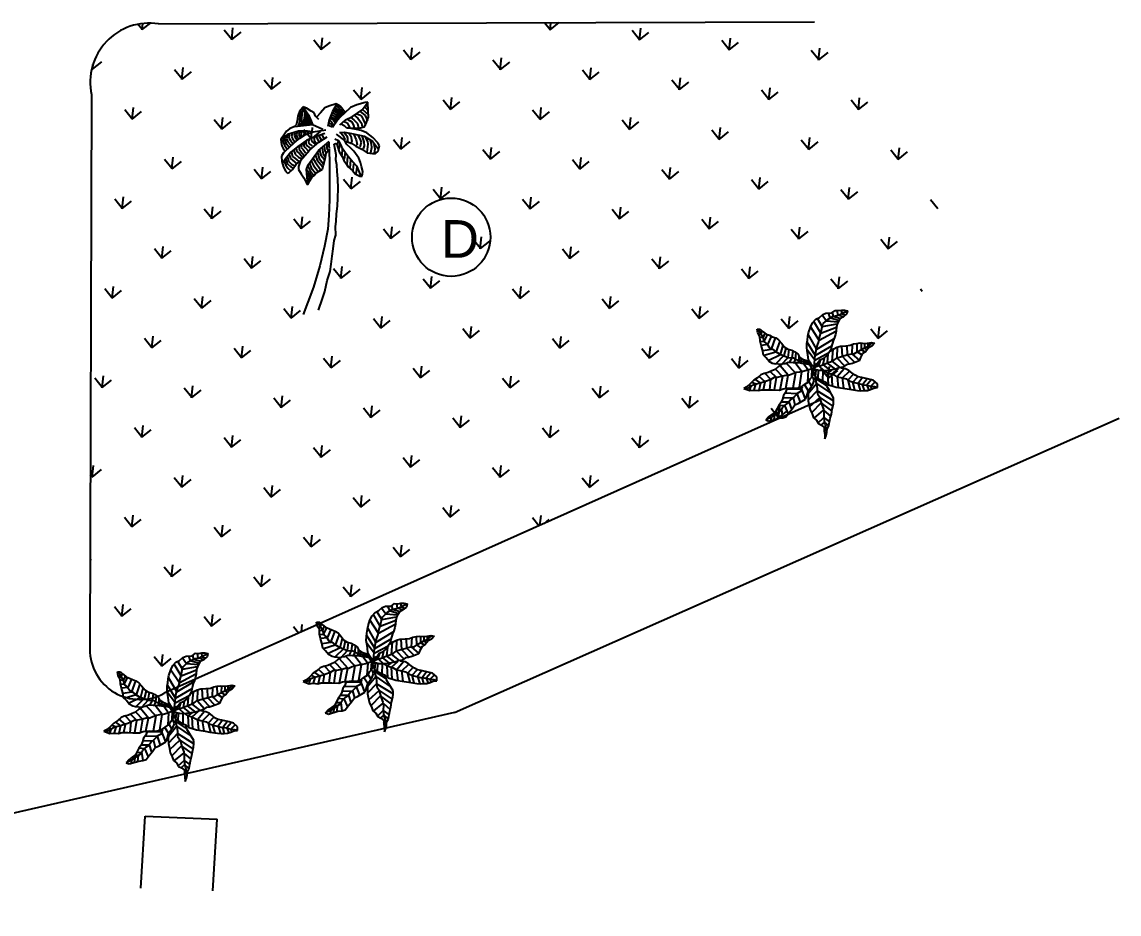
# Model space of a CAD drawing. Header units: metres. Extents: x 90.7 to 164.5, y 40.1 to 56.3.
# Drawn here: x 155.72 to 164.46, y 40.12 to 47.23 of the extents above; entities that cross this region are included whole.
import ezdxf

# ---------------------------------------------------------------- set-up
doc = ezdxf.new("R2010")
doc.units = ezdxf.units.M
doc.header["$MEASUREMENT"] = 0
for name, color, linetype in [('A- Axis no.', 5, 'Continuous'), ('Hatch-Green', 3, 'Continuous'), ('mango', 3, 'Continuous'), ('manhole', 4, 'Continuous'), ('Orange', 3, 'Continuous'), ('Palm', 3, 'Continuous'), ('Side Walk', 95, 'Continuous')]:
    doc.layers.add(name, color=color, linetype=linetype)
doc.styles.get("Standard").update_dxf_attribs({"font": 'arial.ttf'})
pattern_1 = [(83.620322, (-1168.81576, -1821.8714), (-0.317071413, 0.396899694), [0.09525, -0.62317]), (38.620322, (-1168.81576, -1821.8714), (-0.31707163, 0.39689996), [0.09525, -0.41275]), (128.620322, (-1168.81576, -1821.8714), (-0.39689996, -0.31707163), [0.09525, -0.41275])]

# ---------------------------------------------------------------- blocks, each defined once
blk = doc.blocks.new('TREE')
at = {"layer": 'mango', "color": 3}
for p, q in [((4.62, 21.85), (5.92, 23.06)), ((5.92, 23.06), (7.22, 23.06)), ((7.22, 23.06), (8.52, 23.41)), ((8.43, 23.27), (8.76, 21.99)), ((8.52, 23.41), (9.82, 23.58)), ((9.38, 22.37), (10.68, 23.06)), ((9.82, 23.58), (11.12, 23.41)), ((10.68, 23.06), (10.97, 23.24)), ((11.12, 23.41), (10.97, 22.02)), ((-3.03, 16.99), (-1.88, 18.55)), ((-1.88, 18.55), (-0.43, 19.42)), ((1.15, 15.8), (-1.14, 18.94)), ((-0.43, 19.42), (0.87, 20.81)), ((2.62, 18.26), (0.66, 20.52)), ((0.87, 20.81), (2.17, 21.5)), ((1.32, 16.88), (3.28, 19.14)), ((2.17, 21.5), (4.62, 21.85)), ((3.11, 21.6), (4.01, 19.83)), ((3.28, 19.14), (5.32, 20.52)), ((4.01, 19.83), (7.94, 19.04)), ((4.75, 21.99), (5.32, 20.52)), ((5.32, 20.52), (8.43, 19.93)), ((5.49, 20.64), (6.79, 20.98)), ((7.29, 21.2), (6.79, 22.97)), ((6.79, 20.98), (8.08, 21.5)), ((9.74, 20.61), (7.29, 21.2)), ((8.23, 19.77), (7.36, 17.86)), ((8.08, 21.5), (9.38, 22.37)), ((9.67, 20.64), (8.23, 19.77)), ((8.76, 21.99), (10.47, 21.4)), ((10.97, 22.02), (9.67, 20.64)), ((-4.33, 12.66), (-3.75, 15.09)), ((-3.75, 15.09), (-3.03, 16.99)), ((0.25, 10.1), (-3.67, 15.01)), ((0.82, 12.95), (-2.53, 17.57)), ((0.33, 10), (6.96, 14.43)), ((0.82, 12.95), (7.04, 16.1)), ((0.87, 13.53), (1.01, 14.91)), ((1.01, 14.91), (1.3, 16.99)), ((1.15, 15.8), (7.29, 17.57)), ((7.61, 18.26), (2.62, 18.26)), ((7.07, 14.39), (6.93, 13.01)), ((7.36, 17.86), (7.07, 16.3)), ((7.07, 16.3), (7.07, 14.39)), ((-25.99, 12.14), (-24.69, 12.31)), ((-25.55, 10.58), (-25.99, 12.14)), ((-25.55, 12.14), (-24.54, 10.75)), ((-24.54, 9.19), (-25.55, 10.58)), ((-25.27, 10.25), (-24.15, 10.25)), ((-24.69, 12.31), (-23.39, 11.27)), ((-24.54, 10.75), (-23.24, 8.84)), ((-24.15, 10.25), (-23.82, 11.61)), ((-23.39, 11.27), (-22.09, 10.4)), ((-22.61, 10.73), (-23.26, 8.8)), ((-22.61, 7.25), (-21.48, 10.15)), ((-22.09, 10.4), (-20.65, 10.06)), ((-19.79, 9.67), (-21, 6.08)), ((-20.65, 10.06), (-19.35, 9.54)), ((-19.35, 9.54), (-17.9, 9.19)), ((-4.62, 8.15), (-4.48, 9.54)), ((-4.48, 11.27), (-4.33, 12.66)), ((-4.48, 9.54), (-4.48, 11.27)), ((-0.4, 6.17), (-4.33, 11.77)), ((-0.32, 6.17), (6.47, 11.09)), ((-0.14, 7.8), (0.29, 9.36)), ((0.29, 9.36), (0.43, 11.1)), ((0.43, 11.1), (0.87, 13.53)), ((6.21, 10.23), (5.77, 7.8)), ((6.64, 11.62), (6.21, 10.23)), ((6.93, 13.01), (6.64, 11.62)), ((13.57, 9.02), (14.87, 9.71)), ((14.4, 9.51), (14.56, 5.58)), ((14.87, 9.71), (16.31, 10.06)), ((16.31, 10.06), (17.61, 10.4)), ((16.77, 6.57), (16.36, 10.1)), ((17.61, 10.4), (19.78, 10.4)), ((18.08, 10.4), (18.24, 7.65)), ((19.8, 8.43), (19.63, 10.4)), ((19.63, 8.5), (21.08, 9.36)), ((19.78, 10.4), (22.38, 11.1)), ((20.78, 10.59), (20.94, 9.32)), ((20.94, 9.32), (21.92, 9.02)), ((21.08, 9.36), (22.38, 10.58)), ((22.67, 9.54), (21.37, 8.67)), ((22.38, 11.1), (23.68, 10.92)), ((22.38, 10.58), (23.39, 10.92)), ((23.68, 10.92), (22.67, 9.54)), ((-24.25, 7.28), (-24.54, 9.19)), ((-23.26, 8.8), (-24.47, 8.8)), ((-23.68, 5.55), (-24.25, 7.28)), ((-24.15, 7.25), (-22.61, 7.25)), ((-22.96, 3.64), (-23.68, 5.55)), ((-21, 6.08), (-23.58, 5.5)), ((-23.24, 8.84), (-22.52, 7.11)), ((-22.52, 7.11), (-21.22, 6.24)), ((-21.22, 6.24), (-20.07, 4.86)), ((-20.07, 4.86), (-18.77, 4.34)), ((-19.23, 4.34), (-17.93, 9.18)), ((-17.9, 9.19), (-16.6, 8.5)), ((-16.08, 8.02), (-17.29, 3.27)), ((-16.6, 8.5), (-15.16, 7.11)), ((-15.19, 2.5), (-14.55, 6.47)), ((-15.16, 7.11), (-13.86, 5.72)), ((-13.86, 5.72), (-12.42, 5.03)), ((-13.26, 5.31), (-13.74, 2.11)), ((-12.42, 5.03), (-10.68, 4.68)), ((-11.97, 1.53), (-11.8, 4.92)), ((-10.68, 4.68), (-9.38, 4.16)), ((-4.48, 6.42), (-4.62, 8.15)), ((-0.65, 3.52), (-4.57, 8.63)), ((-4.19, 5.03), (-4.48, 6.42)), ((-0.65, 1.46), (-4.25, 5.49)), ((-3.75, 3.47), (-4.19, 5.03)), ((-0.72, 3.47), (-0.58, 4.86)), ((-0.65, 3.42), (5.9, 8.14)), ((-0.65, 1.46), (5.16, 5.29)), ((-0.58, 4.86), (-0.43, 6.42)), ((-0.43, 6.42), (-0.14, 7.8)), ((4.91, 5.03), (4.04, 3.64)), ((5.63, 6.42), (4.91, 5.03)), ((5.49, 5.9), (6.79, 6.94)), ((5.77, 7.8), (5.63, 6.42)), ((6.47, 6.66), (6.47, 1.65)), ((6.79, 6.94), (8.08, 7.8)), ((8.08, 7.8), (9.53, 8.32)), ((8.19, 7.84), (8.43, 3.32)), ((9.53, 8.32), (11.69, 8.67)), ((9.96, 3.82), (12.56, 4.86)), ((9.98, 8.33), (10.64, 4.11)), ((11.69, 8.67), (13.57, 9.02)), ((12.19, 8.63), (12.68, 4.99)), ((12.42, 4.86), (14.58, 5.55)), ((12.68, 4.99), (16.12, 2.05)), ((14.56, 5.58), (18, 3.03)), ((14.58, 5.55), (15.88, 5.72)), ((15.74, 5.72), (17.04, 6.76)), ((18.82, 5.49), (16.77, 6.57)), ((17.04, 6.76), (19.63, 8.5)), ((18.24, 7.65), (19.88, 6.86)), ((19.06, 6.07), (18.34, 4.34)), ((20.36, 7.11), (19.06, 6.07)), ((20.86, 7.84), (19.8, 8.43)), ((21.37, 8.67), (20.36, 7.11)), ((-22.38, 1.56), (-22.96, 3.64)), ((-22.85, 3.47), (-19.23, 4.34)), ((-21.08, 0.52), (-22.38, 1.56)), ((-17.29, 3.27), (-22.05, 1.34)), ((-19.78, -0.87), (-21.08, 0.52)), ((-20.11, -0.51), (-15.19, 2.5)), ((-18.77, 4.34), (-17.47, 3.47)), ((-17.47, 3.47), (-16.03, 2.77)), ((-13.74, 2.11), (-16.89, -1.67)), ((-16.03, 2.77), (-13.86, 2.08)), ((-14.39, -1.67), (-11.97, 1.53)), ((-13.86, 2.08), (-11.84, 1.56)), ((-11.84, 1.56), (-9.67, 1.56)), ((-10.35, 1.53), (-11.24, -0.51)), ((-10.19, 4.44), (-10.35, 1.53)), ((-9.67, 1.56), (-8.37, 1.04)), ((-9.38, 4.16), (-8.08, 3.47)), ((-9.22, -0.51), (-8.74, 1.14)), ((-8.74, 1.14), (-8.74, 3.76)), ((-8.37, 1.04), (-6.93, 0.52)), ((-8.08, 3.47), (-7.22, 2.08)), ((-7.37, 0.66), (-7.69, -0.41)), ((-7.53, 2.4), (-7.37, 0.66)), ((-7.22, 2.08), (-5.92, 1.39)), ((-6.93, 0.52), (-4.91, 0.35)), ((-6.16, 0.46), (-6.48, 1.63)), ((-6.4, -0.41), (-6.16, 0.46)), ((-5.92, 1.39), (-4.62, 1.04)), ((-5.03, 0.37), (-5.27, -0.41)), ((-5.03, 1.05), (-5.03, 0.37)), ((-4.91, 0.35), (-3.46, 0.17)), ((-4.62, 1.04), (-3.32, 0.52)), ((-4.06, 0.27), (-4.3, -0.51)), ((-4.22, 0.85), (-4.06, 0.27)), ((-3.32, 1.21), (-3.75, 3.47)), ((-3.46, 0.17), (-2.31, -0.69)), ((-2.17, -0.17), (-3.32, 1.21)), ((-3.32, 0.52), (-2.02, -0.35)), ((-3.09, 0.37), (-3.09, -0.12)), ((-0.73, -0.51), (0.82, 0.38)), ((-0.72, -1.56), (-0.72, 3.47)), ((1.44, 1.56), (0.29, -0.52)), ((0.58, 0), (0.72, 0.17)), ((1.23, -0.8), (1.72, 1.65)), ((2.74, 2.25), (1.44, 1.56)), ((2.17, -0.52), (4.76, 0.87)), ((4.04, 3.64), (2.74, 2.25)), ((3.11, 2.54), (2.87, -0.11)), ((4.5, 0.77), (8.19, -1.59)), ((4.59, 4.41), (4.59, 0.87)), ((4.62, 0.87), (5.92, 1.39)), ((5.92, 1.39), (7.22, 2.08)), ((6.47, 1.65), (10.07, -0.7)), ((7.22, 2.08), (8.52, 3.29)), ((8.43, 3.32), (11.95, 0.18)), ((8.52, 3.29), (9.96, 3.82)), ((10.64, 4.11), (13.99, 1.16)), ((12.56, 0.69), (11.26, -0.35)), ((13.86, 1.04), (12.56, 0.69)), ((15.16, 1.56), (13.86, 1.04)), ((16.6, 2.25), (15.16, 1.56)), ((17.9, 2.95), (16.6, 2.25)), ((18.34, 4.34), (17.9, 2.95)), ((-18.19, -1.56), (-19.78, -0.87)), ((-16.89, -1.73), (-18.19, -1.56)), ((-16.89, -3.99), (-18.19, -4.68)), ((-14.29, -1.73), (-17.18, -1.73)), ((-15.59, -2.6), (-16.89, -3.99)), ((-16.72, -3.9), (-13.58, -6.61)), ((-14.29, -1.56), (-15.59, -2.6)), ((-11.16, -5.93), (-14.95, -2.25)), ((-12.99, -1.21), (-14.29, -1.56)), ((-11.69, -0.52), (-12.99, -1.21)), ((-12.53, -0.99), (-8.26, -4.67)), ((-9.67, -0.52), (-11.69, -0.52)), ((-7.22, -0.35), (-9.67, -0.52)), ((-7.94, -4.51), (-9.38, -5.2)), ((-5.59, -3.9), (-8.82, -0.41)), ((-6.64, -4.16), (-7.94, -4.51)), ((-5.2, -0.52), (-7.22, -0.35)), ((-5.2, -3.82), (-6.64, -4.16)), ((-6, -10.48), (-5.59, -3.9)), ((-3.9, -0.52), (-5.2, -0.52)), ((-3.75, -3.29), (-5.2, -3.82)), ((-5.11, -0.51), (-3.01, -2.93)), ((-2.6, -0.69), (-3.9, -0.52)), ((-2.31, -2.6), (-3.75, -3.29)), ((-3.09, -0.12), (-3.33, -0.6)), ((-3.01, -2.93), (-2.85, -8.16)), ((-1.01, -1.21), (-2.6, -0.69)), ((-2.21, -0.31), (-2.53, -0.6)), ((-1.4, -2.25), (-2.45, -0.8)), ((-1.01, -2.08), (-2.31, -2.6)), ((-2.02, -0.35), (-0.72, -1.39)), ((-1.24, -5.64), (-1.4, -2.25)), ((-1.01, -1.56), (-0.87, -3.47)), ((-0.87, -3.82), (-0.58, -2.77)), ((-0.87, -3.47), (0.14, -5.38)), ((-0.87, -5.2), (-0.87, -3.82)), ((-0.72, -1.39), (-0.58, -2.77)), ((-0.58, -2.77), (-0.29, -1.39)), ((-0.43, -1.56), (0.87, -0.87)), ((-0.29, -1.39), (0.58, 0)), ((0.29, -2.6), (-0.29, -2.43)), ((1.73, -2.77), (0.29, -2.6)), ((0.29, -5.35), (0.29, -2.64)), ((0.87, -0.87), (2.17, -0.52)), ((3.61, -2.67), (1.23, -0.8)), ((1.4, -6.11), (1.23, -2.67)), ((3.03, -2.77), (1.73, -2.77)), ((2.87, -0.11), (5.98, -2.18)), ((4.48, -2.6), (3.03, -2.77)), ((3.52, -6.89), (3.2, -2.67)), ((3.75, -2.6), (5.2, -3.47)), ((8.37, -1.56), (4.48, -2.6)), ((6.71, -2.08), (5.16, -3.45)), ((5.16, -3.45), (5.9, -8.27)), ((5.2, -3.47), (6.5, -3.64)), ((6.5, -3.64), (7.8, -3.99)), ((7.04, -3.75), (9.49, -1.1)), ((7.78, -8.66), (7.04, -3.75)), ((7.8, -3.99), (9.24, -4.68)), ((9.82, -0.87), (8.37, -1.56)), ((11.95, -1), (9.33, -4.73)), ((11.26, -0.35), (9.82, -0.87)), ((12.56, -1.04), (10.54, -0.87)), ((11.54, -4.93), (14.24, -1.78)), ((14, -1.56), (12.56, -1.04)), ((16.12, -2.96), (13.99, -5.71)), ((15.3, -2.43), (14, -1.56)), ((16.75, -3.29), (15.3, -2.43)), ((16.04, -6.3), (18, -3.85)), ((18.05, -3.82), (16.75, -3.29)), ((19.63, -3.99), (18.05, -3.82)), ((19.88, -3.94), (18.33, -6.6)), ((22.67, -4.34), (19.63, -3.99)), ((20.29, -6.89), (21.92, -4.24)), ((23.72, -4.53), (22.01, -6.99)), ((24.54, -4.68), (22.67, -4.34)), ((-23.97, -8.15), (-25.41, -9.36)), ((-24.87, -8.93), (-22.53, -10.29)), ((-22.67, -6.76), (-23.97, -8.15)), ((-20.6, -9.52), (-23.34, -7.58)), ((-21.37, -6.07), (-22.67, -6.76)), ((-19.63, -5.55), (-21.37, -6.07)), ((-19.63, -9.02), (-21.22, -9.71)), ((-21, -5.93), (-18.42, -8.26)), ((-18.19, -4.68), (-19.63, -5.55)), ((-18.34, -8.32), (-19.63, -9.02)), ((-16, -7.38), (-18.74, -5.16)), ((-18.42, -8.26), (-18.42, -12.81)), ((-17.04, -7.46), (-18.34, -8.32)), ((-15.74, -7.28), (-17.04, -7.46)), ((-16.32, -12.62), (-16, -7.38)), ((-13.57, -6.59), (-15.74, -7.28)), ((-13.58, -6.61), (-14.14, -12.52)), ((-12.13, -6.07), (-13.57, -6.59)), ((-10.68, -5.9), (-12.13, -6.07)), ((-11.72, -11.55), (-11.16, -5.93)), ((-9.38, -5.2), (-10.68, -5.9)), ((-8.26, -4.67), (-8.74, -11.16)), ((-5.2, -10.23), (-3.9, -9.02)), ((-3.9, -9.02), (-2.6, -7.98)), ((-2.6, -7.98), (-1.88, -6.59)), ((-1.02, -9.45), (-2.33, -7.65)), ((-2.13, -12.75), (0.88, -8.28)), ((-1.88, -6.59), (-0.87, -5.2)), ((-1.3, -10.06), (-0.58, -8.67)), ((-0.72, -5.9), (-0.87, -5.72)), ((-0.14, -7.28), (-0.72, -5.9)), ((-0.58, -8.67), (-0.14, -7.28)), ((0.29, -6.23), (-0.24, -6.86)), ((0.14, -5.38), (1.44, -6.07)), ((0.14, -5.38), (0.43, -7.11)), ((5.19, -8.75), (0.29, -6.23)), ((0.43, -7.11), (1.01, -8.5)), ((0.88, -8.28), (7.35, -11.81)), ((1.01, -8.5), (1.44, -10.4)), ((1.44, -6.07), (3.46, -6.94)), ((3.46, -6.94), (4.76, -7.28)), ((4.76, -7.28), (6.06, -8.32)), ((4.91, -7.63), (4.76, -7.46)), ((5.34, -9.02), (4.91, -7.63)), ((6.64, -10.75), (5.34, -9.02)), ((6.06, -8.32), (8.08, -8.67)), ((8.08, -8.67), (9.38, -9.02)), ((9.24, -4.68), (10.83, -4.86)), ((9.33, -4.73), (10.23, -9.05)), ((9.38, -9.02), (12.99, -9.19)), ((10.83, -4.86), (13.14, -5.2)), ((12.6, -9.15), (11.54, -4.93)), ((12.99, -9.19), (15.01, -9.36)), ((13.14, -5.2), (14.44, -5.9)), ((13.99, -5.71), (15.3, -9.35)), ((14.44, -5.9), (16.75, -6.42)), ((17.26, -9.45), (16.04, -6.3)), ((16.75, -6.42), (20.21, -6.94)), ((18.33, -6.6), (19.55, -9.54)), ((20.13, -6.89), (22.58, -7.09)), ((21.27, -9.35), (20.29, -6.89)), ((21.08, -9.36), (22.52, -9.19)), ((22.01, -6.99), (23.07, -8.95)), ((22.52, -7.11), (23.82, -7.28)), ((22.52, -9.19), (23.82, -8.67)), ((23.72, -7.28), (25.36, -5.32)), ((24.3, -8.36), (23.72, -7.28)), ((23.82, -7.28), (25.27, -7.28)), ((23.82, -8.67), (25.12, -7.98)), ((26.42, -6.07), (24.54, -4.68)), ((25.12, -7.98), (26.56, -7.63)), ((25.27, -7.28), (26.13, -7.46)), ((26.56, -7.63), (26.42, -6.07)), ((-28.01, -12.31), (-29.31, -13.18)), ((-29.31, -13.18), (-26.71, -13.87)), ((-27.72, -13.01), (-29.02, -13.18)), ((-26.71, -10.92), (-28.01, -12.31)), ((-26.42, -11.97), (-27.72, -13.01)), ((-27.21, -11.55), (-26.4, -11.94)), ((-26.4, -11.94), (-26.89, -13.78)), ((-25.41, -9.36), (-26.71, -10.92)), ((-26.71, -13.87), (-24.98, -13.53)), ((-25.12, -11.27), (-26.42, -11.97)), ((-24.39, -10.97), (-26.08, -10.39)), ((-21.22, -9.71), (-25.12, -11.27)), ((-24.98, -13.53), (-23.1, -13.53)), ((-24.87, -13.49), (-24.39, -10.97)), ((-23.1, -13.53), (-21.66, -13.01)), ((-22.53, -10.29), (-22.94, -13.49)), ((-21.66, -13.01), (-19.2, -12.83)), ((-20.92, -12.91), (-20.6, -9.52)), ((-19.2, -12.83), (-17.18, -12.66)), ((-17.18, -12.66), (-14.29, -12.49)), ((-14.29, -12.49), (-12.85, -11.79)), ((-12.85, -11.79), (-11.41, -11.45)), ((-11.69, -13.18), (-12.42, -14.57)), ((-11.8, -13.46), (-6.9, -13.22)), ((-11.26, -11.45), (-11.69, -13.18)), ((-11.41, -11.45), (-10.11, -11.27)), ((-11.35, -11.65), (-5.14, -11.18)), ((-10.11, -11.27), (-7.8, -11.1)), ((-7.8, -11.1), (-6.5, -10.75)), ((-6.79, -13.18), (-7.8, -14.57)), ((-6.9, -13.22), (-5.2, -16.75)), ((-5.49, -12.31), (-6.79, -13.18)), ((-6.5, -10.75), (-5.2, -10.23)), ((-4.91, -10.23), (-5.49, -12.49)), ((-5.14, -11.18), (-3.18, -15.26)), ((-2.2, -11.49), (-4.03, -9.22)), ((-2.6, -13.87), (-2.17, -11.45)), ((-2.17, -11.45), (-1.3, -10.06)), ((-2.17, -12.14), (-2.02, -14.39)), ((1.53, -11.26), (-1.87, -15.58)), ((1.44, -10.4), (1.73, -12.49)), ((8.78, -14.87), (1.53, -11.26)), ((1.73, -12.49), (2.89, -13.87)), ((8.66, -13.53), (6.64, -10.75)), ((8.81, -14.91), (8.66, -13.53)), ((15.01, -9.36), (18.34, -9.54)), ((18.34, -9.54), (19.78, -9.54)), ((19.78, -9.54), (21.08, -9.36)), ((-13.14, -17.51), (-14, -18.9)), ((-12.7, -16.13), (-13.14, -17.51)), ((-13.11, -17.38), (-9.84, -17.07)), ((-12.42, -14.57), (-12.7, -16.13)), ((-12.59, -15.65), (-8.27, -15.1)), ((-11.26, -18.38), (-12.42, -19.77)), ((-9.96, -17.34), (-11.26, -18.38)), ((-9.1, -15.95), (-9.96, -17.34)), ((-9.84, -17.07), (-8.54, -20.05)), ((-7.8, -14.57), (-9.1, -15.95)), ((-8.27, -15.1), (-7.23, -18.01)), ((-8.23, -19.77), (-7.22, -18.03)), ((-7.22, -18.03), (-5.92, -17.34)), ((-5.92, -17.34), (-3.03, -15.26)), ((-3.03, -15.26), (-2.6, -13.87)), ((-2.02, -14.39), (-1.88, -15.78)), ((-1.88, -15.78), (-1.44, -17.17)), ((-1.44, -17.17), (-0.72, -19.6)), ((-1.09, -18.24), (2.84, -13.93)), ((3.69, -16.2), (0.03, -20.76)), ((2.84, -13.93), (8.65, -17.15)), ((2.89, -13.87), (3.46, -15.61)), ((3.46, -15.61), (4.04, -16.99)), ((8.46, -19.11), (3.69, -16.2)), ((4.04, -16.99), (4.91, -18.73)), ((8.37, -20.46), (8.52, -18.38)), ((8.52, -18.38), (8.81, -16.3)), ((8.81, -16.3), (8.81, -14.91)), ((-16.46, -22.89), (-17.76, -24.1)), ((-15.16, -21.85), (-16.46, -22.89)), ((-12.99, -21.16), (-15.59, -23.24)), ((-13.96, -21.93), (-15.53, -22.17)), ((-14.58, -20.29), (-15.16, -21.85)), ((-14.81, -20.76), (-12.72, -20.52)), ((-14, -18.9), (-14.58, -20.29)), ((-13.96, -18.79), (-11.61, -18.79)), ((-13.9, -24.37), (-13.96, -21.93)), ((-12.42, -19.77), (-12.99, -21.16)), ((-12.72, -20.52), (-11.93, -23.9)), ((-11.61, -18.79), (-9.78, -22.09)), ((-10.54, -23.41), (-9.38, -21.5)), ((-9.38, -21.5), (-8.23, -19.77)), ((-0.72, -19.6), (0.29, -21.16)), ((0.29, -21.16), (1.01, -22.72)), ((1.01, -22.72), (2.31, -23.58)), ((1.27, -22.88), (4.99, -19.19)), ((3.1, -24.76), (5.38, -22.25)), ((4.91, -18.73), (5.2, -20.12)), ((4.99, -19.19), (8.2, -21.46)), ((5.2, -20.12), (5.34, -22.02)), ((5.34, -22.02), (5.63, -23.76)), ((5.38, -22.25), (7.93, -23.74)), ((7.94, -23.76), (8.08, -22.2)), ((8.08, -22.2), (8.37, -20.46)), ((-18.21, -25.23), (-18.8, -25.55)), ((-17.76, -24.1), (-18.77, -25.49)), ((-18.77, -25.49), (-17.47, -25.84)), ((-16.89, -24.45), (-18.19, -25.14)), ((-16.64, -24.21), (-17.75, -24.13)), ((-17.47, -25.84), (-13.57, -24.28)), ((-15.59, -23.24), (-16.89, -24.45)), ((-16.64, -24.21), (-16.71, -25.55)), ((-16.57, -23.11), (-15.33, -23.11)), ((-15.33, -23.11), (-15.46, -25)), ((-13.57, -24.28), (-11.84, -23.93)), ((-11.84, -23.93), (-10.54, -23.41)), ((2.31, -23.58), (3.32, -24.97)), ((3.32, -24.97), (4.62, -25.49)), ((5.78, -24.13), (4.54, -25.31)), ((4.62, -25.49), (5.92, -26.36)), ((5.63, -23.76), (6.21, -25.14)), ((7.8, -25.47), (5.78, -24.13)), ((5.92, -26.36), (6.06, -27.75)), ((6.04, -27.51), (6.56, -26.49)), ((6.21, -25.14), (6.64, -26.53)), ((6.56, -26.49), (7.21, -26.8)), ((6.64, -26.53), (7.07, -28.44)), ((7.22, -26.88), (7.8, -25.49)), ((7.22, -28.27), (7.22, -26.88)), ((7.8, -25.49), (7.94, -23.76)), ((6.06, -27.75), (6.35, -29.13)), ((6.35, -29.13), (6.64, -31.04)), ((6.64, -31.04), (7.07, -29.65)), ((7.07, -28.44), (6.93, -29.65)), ((7.07, -29.65), (7.22, -28.27))]:
    blk.add_line(p, q, dxfattribs=at)
blk = doc.blocks.new('PALM')
at = {"layer": 'Orange', "color": 3}
for p, q in [((0.2829, 0.9213), (0.266, 0.8978)), ((0.2917, 0.9183), (0.2776, 0.9016)), ((0.3026, 0.9337), (0.2829, 0.9213)), ((0.3063, 0.9198), (0.291, 0.9086)), ((0.3049, 0.9267), (0.2917, 0.9183)), ((0.3026, 0.9337), (0.3161, 0.8911)), ((0.315, 0.9228), (0.3026, 0.9337)), ((0.3323, 0.9045), (0.315, 0.9228)), ((0.2569, 0.878), (0.2478, 0.8595)), ((0.266, 0.8978), (0.2569, 0.878)), ((0.2664, 0.8721), (0.2574, 0.8554)), ((0.2776, 0.9016), (0.2664, 0.8721)), ((0.2811, 0.8875), (0.2735, 0.8617)), ((0.291, 0.9086), (0.2811, 0.8875)), ((0.2917, 0.8785), (0.2825, 0.8645)), ((0.2973, 0.8938), (0.2917, 0.8785)), ((0.3014, 0.8813), (0.2944, 0.8645)), ((0.3021, 0.9064), (0.2973, 0.8938)), ((0.3049, 0.8938), (0.3014, 0.8813)), ((0.3077, 0.9127), (0.3021, 0.9064)), ((0.3098, 0.8813), (0.3029, 0.8638)), ((0.3112, 0.9023), (0.3049, 0.8938)), ((0.3112, 0.8666), (0.3077, 0.8546)), ((0.3154, 0.8918), (0.3098, 0.8813)), ((0.3168, 0.8757), (0.3112, 0.8666)), ((0.3161, 0.8911), (0.3218, 0.8429)), ((0.3429, 0.8923), (0.3323, 0.9045)), ((0.3461, 0.8756), (0.3429, 0.8923)), ((0.3559, 0.8561), (0.3461, 0.8756)), ((0.3724, 0.8851), (0.3489, 0.8701)), ((0.3982, 0.9006), (0.3724, 0.8851)), ((0.4184, 0.9039), (0.3982, 0.9006)), ((0.4278, 0.8745), (0.4017, 0.8422)), ((0.4535, 0.9055), (0.4184, 0.9039)), ((0.4245, 0.8701), (0.4384, 0.8589)), ((0.4522, 0.8993), (0.4278, 0.8745)), ((0.4301, 0.8763), (0.4447, 0.8666)), ((0.4364, 0.8826), (0.4497, 0.8714)), ((0.442, 0.8889), (0.4573, 0.8743)), ((0.4447, 0.8666), (0.451, 0.8519)), ((0.449, 0.8967), (0.4595, 0.8875)), ((0.4497, 0.8714), (0.4566, 0.8561)), ((0.469, 0.8889), (0.4535, 0.9055)), ((0.4573, 0.8743), (0.4644, 0.8463)), ((0.4595, 0.8875), (0.4665, 0.8721)), ((0.4665, 0.8721), (0.4734, 0.8491)), ((0.4826, 0.8543), (0.469, 0.8889)), ((0.5122, 0.8708), (0.4785, 0.8521)), ((0.5447, 0.8741), (0.5122, 0.8708)), ((0.5847, 0.8744), (0.5447, 0.8741)), ((0.5616, 0.8448), (0.5922, 0.8683)), ((0.597, 0.8714), (0.5847, 0.8744)), ((0.5881, 0.8327), (0.597, 0.8714)), ((0.1621, 0.8171), (0.1591, 0.8034)), ((0.1972, 0.8288), (0.1621, 0.8171)), ((0.1761, 0.8282), (0.1621, 0.8171)), ((0.1728, 0.819), (0.1672, 0.805)), ((0.1974, 0.845), (0.1761, 0.8282)), ((0.1832, 0.8246), (0.1777, 0.8106)), ((0.1944, 0.8267), (0.1874, 0.812)), ((0.2504, 0.8302), (0.1972, 0.8288)), ((0.2128, 0.8531), (0.1974, 0.845)), ((0.2042, 0.8274), (0.1986, 0.8127)), ((0.219, 0.8288), (0.2119, 0.8162)), ((0.2119, 0.8162), (0.214, 0.805)), ((0.2386, 0.8563), (0.2128, 0.8531)), ((0.2322, 0.8281), (0.2259, 0.8183)), ((0.2259, 0.8183), (0.228, 0.8057)), ((0.2441, 0.8288), (0.2363, 0.819)), ((0.2363, 0.819), (0.237, 0.8057)), ((0.2478, 0.8595), (0.2386, 0.8563)), ((0.2386, 0.8563), (0.3218, 0.8429)), ((0.2567, 0.8267), (0.2462, 0.8169)), ((0.2462, 0.8169), (0.2482, 0.8071)), ((0.2902, 0.8198), (0.2504, 0.8302)), ((0.265, 0.8254), (0.2574, 0.8176)), ((0.2574, 0.8176), (0.2574, 0.8086)), ((0.2735, 0.8617), (0.2637, 0.8539)), ((0.2706, 0.8155), (0.2699, 0.8079)), ((0.2749, 0.8225), (0.2706, 0.8155)), ((0.2825, 0.8645), (0.2727, 0.8512)), ((0.2798, 0.8155), (0.2791, 0.8099)), ((0.2825, 0.8204), (0.2798, 0.8155)), ((0.2944, 0.8645), (0.2832, 0.8505)), ((0.3119, 0.8092), (0.2902, 0.8198)), ((0.2923, 0.8183), (0.2902, 0.8135)), ((0.3029, 0.8638), (0.2923, 0.8498)), ((0.3077, 0.8546), (0.3029, 0.847)), ((0.3146, 0.8546), (0.3119, 0.8463)), ((0.3204, 0.8631), (0.3146, 0.8546)), ((0.3218, 0.8429), (0.362, 0.8081)), ((0.4017, 0.8422), (0.3875, 0.8148)), ((0.3909, 0.819), (0.4007, 0.8113)), ((0.3958, 0.8302), (0.4063, 0.8218)), ((0.4028, 0.8421), (0.4099, 0.831)), ((0.4063, 0.8218), (0.4119, 0.8071)), ((0.4077, 0.8491), (0.4182, 0.84)), ((0.4387, 0.8302), (0.4077, 0.8036)), ((0.4099, 0.831), (0.4154, 0.8127)), ((0.4126, 0.8539), (0.4252, 0.8435)), ((0.4182, 0.8617), (0.4315, 0.8512)), ((0.4182, 0.84), (0.4231, 0.8302)), ((0.4231, 0.8302), (0.4252, 0.8198)), ((0.4252, 0.8435), (0.4335, 0.8267)), ((0.4315, 0.8512), (0.4398, 0.8315)), ((0.4384, 0.8589), (0.4454, 0.8358)), ((0.454, 0.8396), (0.4387, 0.8302)), ((0.4438, 0.8057), (0.4744, 0.8213)), ((0.451, 0.8519), (0.4517, 0.8393)), ((0.4785, 0.8521), (0.454, 0.8396)), ((0.4566, 0.8561), (0.4581, 0.8421)), ((0.4744, 0.8213), (0.5112, 0.8277)), ((0.4849, 0.8196), (0.5004, 0.8044)), ((0.502, 0.8246), (0.5114, 0.8106)), ((0.5112, 0.8277), (0.5616, 0.8448)), ((0.5187, 0.8309), (0.528, 0.8199)), ((0.528, 0.8199), (0.5329, 0.8138)), ((0.5327, 0.834), (0.5433, 0.8262)), ((0.5433, 0.8262), (0.5513, 0.8171)), ((0.5511, 0.8403), (0.5618, 0.8264)), ((0.5513, 0.8171), (0.5545, 0.8004)), ((0.5618, 0.8264), (0.568, 0.8159)), ((0.5647, 0.8466), (0.5834, 0.816)), ((0.568, 0.8159), (0.5713, 0.7895)), ((0.5769, 0.8542), (0.5863, 0.8345)), ((0.5804, 0.8037), (0.5881, 0.8327)), ((0.5861, 0.8621), (0.591, 0.8499)), ((0.1591, 0.8034), (0.1579, 0.7863)), ((0.1579, 0.7863), (0.1611, 0.7696)), ((0.1611, 0.7696), (0.1656, 0.7574)), ((0.1656, 0.7574), (0.2164, 0.7837)), ((0.1672, 0.805), (0.1699, 0.7855)), ((0.1699, 0.7855), (0.1769, 0.7644)), ((0.1777, 0.8106), (0.1797, 0.7938)), ((0.1797, 0.7938), (0.1888, 0.77)), ((0.1874, 0.812), (0.1888, 0.7967)), ((0.1888, 0.7967), (0.1986, 0.7777)), ((0.1986, 0.8127), (0.2028, 0.7987)), ((0.2028, 0.7987), (0.2098, 0.7819)), ((0.214, 0.805), (0.2195, 0.7889)), ((0.2164, 0.7837), (0.247, 0.798)), ((0.228, 0.8057), (0.2336, 0.7931)), ((0.2755, 0.7792), (0.2287, 0.7631)), ((0.237, 0.8057), (0.2419, 0.7974)), ((0.2482, 0.768), (0.2419, 0.7539)), ((0.247, 0.798), (0.2777, 0.8074)), ((0.2482, 0.8071), (0.2489, 0.8036)), ((0.2594, 0.7714), (0.256, 0.7588)), ((0.2574, 0.8086), (0.2587, 0.803)), ((0.2713, 0.777), (0.2672, 0.7651)), ((0.2672, 0.7651), (0.2706, 0.7539)), ((0.3146, 0.7833), (0.2755, 0.7792)), ((0.2777, 0.8074), (0.3146, 0.809)), ((0.2861, 0.7792), (0.2805, 0.768)), ((0.2805, 0.768), (0.2854, 0.7568)), ((0.2902, 0.8135), (0.2895, 0.8092)), ((0.2979, 0.7792), (0.2965, 0.7673)), ((0.2965, 0.7673), (0.3077, 0.7512)), ((0.3119, 0.7806), (0.309, 0.768)), ((0.309, 0.768), (0.3154, 0.7546)), ((0.3146, 0.809), (0.3744, 0.802)), ((0.3657, 0.7862), (0.3146, 0.7833)), ((0.3224, 0.7833), (0.3273, 0.7602)), ((0.3273, 0.7556), (0.3716, 0.7695)), ((0.335, 0.7833), (0.3406, 0.7638)), ((0.3503, 0.784), (0.3539, 0.7658)), ((0.4007, 0.8113), (0.4063, 0.8057)), ((0.4457, 0.7301), (0.4168, 0.7687)), ((0.4317, 0.7731), (0.4546, 0.7671)), ((0.4379, 0.7687), (0.4441, 0.7565)), ((0.4499, 0.8088), (0.4623, 0.7979)), ((0.4533, 0.7658), (0.4609, 0.7474)), ((0.4546, 0.7671), (0.4916, 0.7489)), ((0.4623, 0.7979), (0.4685, 0.7857)), ((0.4665, 0.8151), (0.4789, 0.8059)), ((0.4698, 0.7843), (0.4945, 0.7753)), ((0.5047, 0.7687), (0.4726, 0.783)), ((0.4789, 0.8059), (0.4807, 0.795)), ((0.4807, 0.795), (0.4839, 0.7796)), ((0.4945, 0.7753), (0.5253, 0.7676)), ((0.5004, 0.8044), (0.5037, 0.7859)), ((0.5037, 0.7859), (0.5037, 0.7754)), ((0.5315, 0.7544), (0.5047, 0.7687)), ((0.5114, 0.8106), (0.5238, 0.7892)), ((0.5238, 0.7892), (0.5222, 0.7694)), ((0.5253, 0.7676), (0.5486, 0.7665)), ((0.5329, 0.8138), (0.5423, 0.7862)), ((0.5423, 0.7862), (0.5394, 0.7678)), ((0.5486, 0.7665), (0.5608, 0.7758)), ((0.5545, 0.8004), (0.5578, 0.7758)), ((0.5608, 0.7758), (0.5804, 0.8037)), ((0.1429, 0.7401), (0.137, 0.7154)), ((0.137, 0.7154), (0.1385, 0.6891)), ((0.1573, 0.7239), (0.1392, 0.7077)), ((0.1564, 0.7525), (0.1429, 0.7401)), ((0.1656, 0.7574), (0.1564, 0.7525)), ((0.1896, 0.7463), (0.1573, 0.7239)), ((0.1573, 0.7232), (0.1594, 0.7008)), ((0.1685, 0.7295), (0.1679, 0.7084)), ((0.1797, 0.7386), (0.1804, 0.7189)), ((0.1804, 0.7189), (0.1867, 0.7084)), ((0.2287, 0.7631), (0.1896, 0.7463)), ((0.1923, 0.7463), (0.1923, 0.7252)), ((0.1923, 0.7252), (0.1993, 0.714)), ((0.1993, 0.714), (0.214, 0.6938)), ((0.2049, 0.7505), (0.2071, 0.7315)), ((0.2071, 0.7315), (0.2182, 0.7147)), ((0.2182, 0.7575), (0.2175, 0.742)), ((0.2175, 0.742), (0.2259, 0.7295)), ((0.2182, 0.7147), (0.2273, 0.705)), ((0.2215, 0.6963), (0.2752, 0.7319)), ((0.2259, 0.7295), (0.2363, 0.7077)), ((0.2343, 0.7624), (0.2301, 0.7498)), ((0.2301, 0.7498), (0.2343, 0.7364)), ((0.2343, 0.7364), (0.2455, 0.714)), ((0.2419, 0.7539), (0.2475, 0.742)), ((0.2475, 0.742), (0.2545, 0.7239)), ((0.2504, 0.6672), (0.3154, 0.7189)), ((0.256, 0.7588), (0.2594, 0.7483)), ((0.2594, 0.7483), (0.2693, 0.7308)), ((0.2706, 0.7539), (0.2825, 0.7378)), ((0.2752, 0.7319), (0.3273, 0.7556)), ((0.2854, 0.7568), (0.2923, 0.7476)), ((0.3154, 0.7189), (0.3741, 0.7449)), ((0.3204, 0.7196), (0.3196, 0.6952)), ((0.3343, 0.7252), (0.3315, 0.6959)), ((0.3462, 0.7315), (0.3433, 0.7092)), ((0.3601, 0.7364), (0.3552, 0.7169)), ((0.3552, 0.7169), (0.3581, 0.7092)), ((0.3671, 0.7274), (0.3651, 0.7147)), ((0.3727, 0.7442), (0.3671, 0.7274)), ((0.3894, 0.6774), (0.3934, 0.7266)), ((0.3934, 0.7266), (0.4044, 0.7285)), ((0.4025, 0.75), (0.4166, 0.7378)), ((0.4044, 0.7285), (0.4059, 0.707)), ((0.4149, 0.7378), (0.4058, 0.7175)), ((0.4198, 0.7225), (0.4077, 0.6978)), ((0.4166, 0.7378), (0.423, 0.7053)), ((0.4441, 0.7565), (0.4455, 0.7455)), ((0.4455, 0.7455), (0.4474, 0.7332)), ((0.4489, 0.7117), (0.4457, 0.7301)), ((0.4488, 0.7258), (0.4735, 0.7075)), ((0.461, 0.7364), (0.455, 0.7197)), ((0.4609, 0.7474), (0.461, 0.7364)), ((0.4765, 0.7181), (0.4691, 0.7105)), ((0.4731, 0.7549), (0.4781, 0.7427)), ((0.4781, 0.7427), (0.4765, 0.7181)), ((0.4916, 0.7489), (0.538, 0.7247)), ((0.4934, 0.7446), (0.4967, 0.7182)), ((0.4967, 0.7182), (0.4951, 0.6967)), ((0.512, 0.7355), (0.5152, 0.7109)), ((0.5274, 0.7294), (0.5289, 0.7)), ((0.5532, 0.7371), (0.5315, 0.7544)), ((0.538, 0.7247), (0.569, 0.6924)), ((0.5411, 0.7155), (0.5461, 0.6971)), ((0.575, 0.7083), (0.5532, 0.7371)), ((0.1385, 0.6891), (0.1435, 0.6663)), ((0.1435, 0.6663), (0.148, 0.6571)), ((0.1475, 0.7133), (0.1504, 0.6945)), ((0.1504, 0.6945), (0.156, 0.6784)), ((0.1559, 0.6571), (0.1756, 0.6665)), ((0.156, 0.6784), (0.1658, 0.6624)), ((0.1594, 0.7008), (0.1706, 0.6805)), ((0.1679, 0.7084), (0.1769, 0.6924)), ((0.1706, 0.6805), (0.1797, 0.6707)), ((0.1756, 0.6665), (0.1987, 0.6851)), ((0.1769, 0.6924), (0.1903, 0.6797)), ((0.1867, 0.7084), (0.2015, 0.6868)), ((0.1987, 0.6851), (0.2201, 0.6945)), ((0.2063, 0.6729), (0.202, 0.6588)), ((0.208, 0.6773), (0.2063, 0.6729)), ((0.2215, 0.6963), (0.208, 0.6773)), ((0.2378, 0.6483), (0.2504, 0.6672)), ((0.2587, 0.6728), (0.2608, 0.6497)), ((0.2693, 0.6812), (0.2735, 0.6581)), ((0.2811, 0.6903), (0.2861, 0.6728)), ((0.2861, 0.6728), (0.3014, 0.6281)), ((0.2958, 0.7008), (0.2973, 0.677)), ((0.2973, 0.677), (0.3133, 0.6406)), ((0.309, 0.7113), (0.3077, 0.6819)), ((0.3077, 0.6819), (0.3204, 0.6546)), ((0.3189, 0.6474), (0.3341, 0.6739)), ((0.3196, 0.6952), (0.3301, 0.6707)), ((0.3315, 0.6959), (0.3377, 0.684)), ((0.3341, 0.6739), (0.3462, 0.6973)), ((0.3433, 0.7092), (0.3476, 0.7001)), ((0.3462, 0.6973), (0.3645, 0.711)), ((0.3645, 0.711), (0.3466, 0.6446)), ((0.3804, 0.6558), (0.3894, 0.6774)), ((0.4059, 0.707), (0.406, 0.6868)), ((0.406, 0.6868), (0.4141, 0.6622)), ((0.4231, 0.6961), (0.4141, 0.6697)), ((0.4325, 0.6777), (0.4186, 0.6469)), ((0.423, 0.7053), (0.4325, 0.6777)), ((0.4325, 0.6777), (0.4401, 0.6563)), ((0.4631, 0.6872), (0.4489, 0.7117)), ((0.4725, 0.6702), (0.4631, 0.6872)), ((0.4851, 0.6333), (0.4725, 0.6702)), ((0.4735, 0.7075), (0.4877, 0.6905)), ((0.4951, 0.6967), (0.4877, 0.6918)), ((0.4877, 0.6905), (0.5107, 0.6691)), ((0.5153, 0.6999), (0.5045, 0.6827)), ((0.5107, 0.6691), (0.5293, 0.646)), ((0.5152, 0.7109), (0.5153, 0.6999)), ((0.526, 0.6816), (0.5169, 0.6692)), ((0.5289, 0.7), (0.526, 0.6816)), ((0.5431, 0.6848), (0.5293, 0.6491)), ((0.5461, 0.6971), (0.5431, 0.6848)), ((0.5556, 0.6633), (0.5448, 0.6417)), ((0.5598, 0.6818), (0.5556, 0.6633)), ((0.5584, 0.6972), (0.5598, 0.6818)), ((0.569, 0.6924), (0.5847, 0.6482)), ((0.5708, 0.6771), (0.5693, 0.6542)), ((0.5906, 0.6772), (0.575, 0.7083)), ((0.5938, 0.6619), (0.5906, 0.6772)), ((0.148, 0.6571), (0.1559, 0.6571)), ((0.202, 0.6588), (0.2083, 0.636)), ((0.2083, 0.636), (0.2146, 0.6159)), ((0.2146, 0.6159), (0.221, 0.5882)), ((0.2241, 0.579), (0.2378, 0.6483)), ((0.2314, 0.6126), (0.2363, 0.5952)), ((0.2357, 0.6315), (0.2406, 0.612)), ((0.2385, 0.6505), (0.2455, 0.6308)), ((0.2406, 0.612), (0.2441, 0.6035)), ((0.2455, 0.6308), (0.2518, 0.6077)), ((0.2482, 0.6616), (0.2525, 0.6378)), ((0.2516, 0.6069), (0.2638, 0.6132)), ((0.2525, 0.6378), (0.263, 0.6133)), ((0.2608, 0.6497), (0.2735, 0.6218)), ((0.2638, 0.6132), (0.2761, 0.6225)), ((0.2735, 0.6581), (0.2874, 0.6252)), ((0.2761, 0.6225), (0.2914, 0.6257)), ((0.2914, 0.6257), (0.3098, 0.6307)), ((0.3098, 0.6307), (0.3189, 0.6474)), ((0.3466, 0.6446), (0.3317, 0.5909)), ((0.3729, 0.6017), (0.3788, 0.6312)), ((0.3788, 0.6312), (0.3804, 0.6558)), ((0.4141, 0.6622), (0.4156, 0.642)), ((0.4156, 0.642), (0.4219, 0.6267)), ((0.4219, 0.6267), (0.4268, 0.6083)), ((0.437, 0.6545), (0.425, 0.6223)), ((0.4464, 0.6348), (0.433, 0.6022)), ((0.4401, 0.6563), (0.4544, 0.6239)), ((0.4545, 0.6147), (0.4437, 0.5856)), ((0.4544, 0.6239), (0.4651, 0.6024)), ((0.4883, 0.6118), (0.4851, 0.6333)), ((0.4867, 0.5934), (0.4883, 0.6118)), ((0.5293, 0.646), (0.5527, 0.637)), ((0.5527, 0.637), (0.5664, 0.6327)), ((0.5693, 0.6542), (0.5602, 0.6357)), ((0.5664, 0.6327), (0.5817, 0.6403)), ((0.5817, 0.6403), (0.5938, 0.6619)), ((0.221, 0.5882), (0.2241, 0.579)), ((0.2241, 0.579), (0.2363, 0.5932)), ((0.2363, 0.5932), (0.2516, 0.6069)), ((0.3317, 0.5909), (0.321, 0.5508)), ((0.355, 0.5234), (0.3657, 0.5678)), ((0.3657, 0.5678), (0.3729, 0.6017)), ((0.4268, 0.6083), (0.4424, 0.5856)), ((0.4424, 0.5856), (0.45, 0.5685)), ((0.45, 0.5685), (0.4673, 0.5519)), ((0.4652, 0.5963), (0.4531, 0.5672)), ((0.4651, 0.6024), (0.4725, 0.5504)), ((0.4778, 0.5489), (0.4869, 0.5688)), ((0.4869, 0.5688), (0.4867, 0.5934)), ((0.3107, 0.5138), (0.3017, 0.4861)), ((0.321, 0.5508), (0.3107, 0.5138)), ((0.3417, 0.4833), (0.355, 0.5234)), ((0.4673, 0.5519), (0.4778, 0.5489)), ((0.3017, 0.4861), (0.2897, 0.4473)), ((0.3297, 0.4463), (0.3417, 0.4833)), ((0.279, 0.4152), (0.2566, 0.3548)), ((0.2897, 0.4473), (0.279, 0.4152)), ((0.3039, 0.3798), (0.3146, 0.4124)), ((0.3146, 0.4124), (0.3297, 0.4463)), ((0.2859, 0.3181), (0.2948, 0.3582)), ((0.2948, 0.3582), (0.3039, 0.3798)), ((0.2566, 0.3548), (0.2216, 0.2838)), ((0.2707, 0.2965), (0.2859, 0.3181)), ((0.2216, 0.2838), (0.1748, 0.2022)), ((0.2422, 0.2286), (0.2556, 0.2612)), ((0.2556, 0.2612), (0.2707, 0.2965)), ((0.2285, 0.1947), (0.2422, 0.2286)), ((0.1748, 0.2022), (0.1201, 0.1139)), ((0.189, 0.1267), (0.2133, 0.1625)), ((0.2133, 0.1625), (0.2285, 0.1947)), ((0.1201, 0.1139), (0.0745, 0.0538)), ((0.1648, 0.0804), (0.189, 0.1267)), ((0.0745, 0.0538), (0.0393, 0.0043)), ((0.1131, 0.0049), (0.1452, 0.0526)), ((0.1452, 0.0526), (0.1648, 0.0804))]:
    blk.add_line(p, q, dxfattribs=at)

msp = doc.modelspace()

# ---------------------------------------------------------------- hatches: boundary and pattern name
at = {"layer": 'Hatch-Green'}
h = msp.add_hatch(dxfattribs=at)
h.set_pattern_fill('GRASS', color=256, scale=0.02, angle=-6.37968, style=0)
h.set_pattern_definition(pattern_1)
h.paths.add_polyline_path([(162.0349, 47.2327), (156.8039, 47.2179, 0.523961), (156.2692, 46.6526), (156.2565, 42.2286, 0.571159), (156.849, 41.8768), (162.0809, 44.215, 0.636848)])
h.paths.add_polyline_path([(158.2299, 46.2453), (158.2335, 46.2702), (158.2227, 46.2651)], flags=16)
h.paths.add_polyline_path([(158.292, 46.2834), (158.2968, 46.2816), (158.2964, 46.2824), (158.2902, 46.2871)], flags=16)
h.paths.add_polyline_path([(158.2858, 46.4069), (158.2602, 46.4191), (158.3031, 46.4588), (158.3067, 46.4569), (158.3527, 46.4791), (158.4279, 46.531), (158.4729, 46.5915), (158.4521, 46.5907), (158.3862, 46.5714), (158.3342, 46.5507), (158.2801, 46.4968), (158.2799, 46.4971), (158.2527, 46.4719), (158.2318, 46.4493), (158.1935, 46.3914), (158.1778, 46.4002), (158.1563, 46.4091), (158.1654, 46.4535), (158.1657, 46.4532), (158.1949, 46.5217), (158.1953, 46.5215), (158.226, 46.5774), (158.2209, 46.5805), (158.1636, 46.5614), (158.1318, 46.5466), (158.0965, 46.5087), (158.0626, 46.4707), (158.0444, 46.5069), (158.0211, 46.522), (157.984, 46.5442), (157.97, 46.5509), (157.9654, 46.5458), (158.0006, 46.4923), (158.0326, 46.4154), (157.889, 46.3986), (157.8478, 46.381), (157.8262, 46.3606), (157.7988, 46.3227), (157.7809, 46.2978), (157.8334, 46.3336), (157.9206, 46.3609), (157.9956, 46.3624), (157.9955, 46.3616), (158.0312, 46.3552), (158.0366, 46.356), (157.9764, 46.3361), (157.9302, 46.3061), (157.8863, 46.2681), (157.8148, 46.2008), (157.8019, 46.1884), (157.7854, 46.1616), (157.7871, 46.1181), (157.7923, 46.1031), (157.8167, 46.1417), (157.8631, 46.1982), (157.8635, 46.197), (157.9163, 46.2399), (157.9861, 46.2883), (158.0488, 46.3136), (158.1064, 46.3335), (158.1233, 46.3003), (158.0827, 46.2736), (158.0078, 46.2101), (157.9357, 46.1261), (157.9223, 46.0884), (157.9215, 46.0803), (157.9211, 46.0551), (157.9422, 46.0204), (157.9621, 45.99), (157.9855, 45.9474), (157.9951, 45.9337), (157.9847, 46.0592), (157.986, 46.0573), (157.997, 46.0917), (158.0867, 46.2166), (158.0875, 46.2136), (158.1631, 46.2763), (158.1617, 46.2458), (158.1651, 46.2175), (158.1651, 46.2176), (158.1651, 46.217), (158.1651, 46.2175), (158.1413, 46.1862), (158.13, 46.1312), (158.1297, 46.1317), (158.1196, 46.0911), (158.1124, 46.0591), (158.0786, 46.0388), (158.0783, 46.0391), (158.0605, 46.0298), (158.0439, 46.0076), (158.0437, 46.0078), (158.0273, 45.9926), (158.0086, 45.9628), (157.9951, 45.9337), (157.9855, 45.9474), (157.9621, 45.99), (157.9422, 46.0204), (157.9211, 46.0551), (157.9216, 46.0866), (157.9311, 46.1132), (157.9269, 46.1165), (157.9033, 46.097), (157.8738, 46.0554), (157.8365, 46.0226), (157.821, 46.0399), (157.802, 46.0753), (157.7871, 46.1181), (157.7854, 46.1616), (157.8019, 46.1884), (157.8148, 46.2008), (157.8016, 46.219), (157.7885, 46.245), (157.7824, 46.2739), (157.7809, 46.2978), (157.7988, 46.3227), (157.8262, 46.3606), (157.8478, 46.381), (157.889, 46.3986), (157.9027, 46.4081), (157.9091, 46.4429), (157.9147, 46.48), (157.9318, 46.5266), (157.9584, 46.5564), (157.984, 46.5442), (158.0211, 46.522), (158.0444, 46.5069), (158.0575, 46.4808), (158.0647, 46.473), (158.0965, 46.5087), (158.1318, 46.5466), (158.1636, 46.5614), (158.2209, 46.5805), (158.2543, 46.5604), (158.2929, 46.5096), (158.3342, 46.5507), (158.3862, 46.5714), (158.4521, 46.5907), (158.4739, 46.5915), (158.4774, 46.521), (158.4773, 46.5211), (158.4782, 46.4718), (158.4565, 46.4094), (158.4554, 46.4118), (158.4432, 46.3955), (158.3988, 46.3852), (158.3986, 46.3863), (158.3497, 46.3847), (158.301, 46.3883), (158.3034, 46.388)], flags=16)
h.paths.add_polyline_path([(158.5352, 46.1827), (158.5107, 46.1834), (158.4659, 46.1876), (158.466, 46.1887), (158.4262, 46.2169), (158.3765, 46.2422), (158.3766, 46.2424), (158.3393, 46.268), (158.3468, 46.2817), (158.3378, 46.3231), (158.3196, 46.3466), (158.2876, 46.3524), (158.2839, 46.3523), (158.3133, 46.3152), (158.3125, 46.3047), (158.3073, 46.3228), (158.2832, 46.3532), (158.3598, 46.3393), (158.3598, 46.3392), (158.4452, 46.3215), (158.5115, 46.2827), (158.564, 46.2088)], flags=16)
h.paths.add_polyline_path([(158.4094, 46.0029), (158.3731, 46.0222), (158.3526, 46.0468), (158.3162, 46.0771), (158.2994, 46.1051), (158.2818, 46.1275), (158.2699, 46.1602), (158.2404, 46.2037), (158.251, 46.2619), (158.2644, 46.2356), (158.2929, 46.1944), (158.3156, 46.1625), (158.3544, 46.1157), (158.3859, 46.0813), (158.3855, 46.078), (158.4188, 46.0029)], flags=16)
h = msp.add_hatch(dxfattribs=at)
h.set_pattern_fill('GRASS', color=256, scale=0.02, angle=-6.37968, style=0)
h.set_pattern_definition(pattern_1)
h.paths.add_polyline_path([(162.0349, 47.2327), (156.8039, 47.2179, 0.523961), (156.2692, 46.6526), (156.2565, 42.2286, 0.571159), (156.849, 41.8768), (162.0809, 44.215, 0.636848)])
h.paths.add_polyline_path([(158.2299, 46.2453), (158.2335, 46.2702), (158.2227, 46.2651)], flags=16)
h.paths.add_polyline_path([(158.292, 46.2834), (158.2968, 46.2816), (158.2964, 46.2824), (158.2902, 46.2871)], flags=16)
h.paths.add_polyline_path([(158.2858, 46.4069), (158.2602, 46.4191), (158.3031, 46.4588), (158.3067, 46.4569), (158.3527, 46.4791), (158.4279, 46.531), (158.4729, 46.5915), (158.4521, 46.5907), (158.3862, 46.5714), (158.3342, 46.5507), (158.2801, 46.4968), (158.2799, 46.4971), (158.2527, 46.4719), (158.2318, 46.4493), (158.1935, 46.3914), (158.1778, 46.4002), (158.1563, 46.4091), (158.1654, 46.4535), (158.1657, 46.4532), (158.1949, 46.5217), (158.1953, 46.5215), (158.226, 46.5774), (158.2209, 46.5805), (158.1636, 46.5614), (158.1318, 46.5466), (158.0965, 46.5087), (158.0626, 46.4707), (158.0444, 46.5069), (158.0211, 46.522), (157.984, 46.5442), (157.97, 46.5509), (157.9654, 46.5458), (158.0006, 46.4923), (158.0326, 46.4154), (157.889, 46.3986), (157.8478, 46.381), (157.8262, 46.3606), (157.7988, 46.3227), (157.7809, 46.2978), (157.8334, 46.3336), (157.9206, 46.3609), (157.9956, 46.3624), (157.9955, 46.3616), (158.0312, 46.3552), (158.0366, 46.356), (157.9764, 46.3361), (157.9302, 46.3061), (157.8863, 46.2681), (157.8148, 46.2008), (157.8019, 46.1884), (157.7854, 46.1616), (157.7871, 46.1181), (157.7923, 46.1031), (157.8167, 46.1417), (157.8631, 46.1982), (157.8635, 46.197), (157.9163, 46.2399), (157.9861, 46.2883), (158.0488, 46.3136), (158.1064, 46.3335), (158.1233, 46.3003), (158.0827, 46.2736), (158.0078, 46.2101), (157.9357, 46.1261), (157.9223, 46.0884), (157.9215, 46.0803), (157.9211, 46.0551), (157.9422, 46.0204), (157.9621, 45.99), (157.9855, 45.9474), (157.9951, 45.9337), (157.9847, 46.0592), (157.986, 46.0573), (157.997, 46.0917), (158.0867, 46.2166), (158.0875, 46.2136), (158.1631, 46.2763), (158.1617, 46.2458), (158.1651, 46.2175), (158.1651, 46.2176), (158.1651, 46.217), (158.1651, 46.2175), (158.1413, 46.1862), (158.13, 46.1312), (158.1297, 46.1317), (158.1196, 46.0911), (158.1124, 46.0591), (158.0786, 46.0388), (158.0783, 46.0391), (158.0605, 46.0298), (158.0439, 46.0076), (158.0437, 46.0078), (158.0273, 45.9926), (158.0086, 45.9628), (157.9951, 45.9337), (157.9855, 45.9474), (157.9621, 45.99), (157.9422, 46.0204), (157.9211, 46.0551), (157.9216, 46.0866), (157.9311, 46.1132), (157.9269, 46.1165), (157.9033, 46.097), (157.8738, 46.0554), (157.8365, 46.0226), (157.821, 46.0399), (157.802, 46.0753), (157.7871, 46.1181), (157.7854, 46.1616), (157.8019, 46.1884), (157.8148, 46.2008), (157.8016, 46.219), (157.7885, 46.245), (157.7824, 46.2739), (157.7809, 46.2978), (157.7988, 46.3227), (157.8262, 46.3606), (157.8478, 46.381), (157.889, 46.3986), (157.9027, 46.4081), (157.9091, 46.4429), (157.9147, 46.48), (157.9318, 46.5266), (157.9584, 46.5564), (157.984, 46.5442), (158.0211, 46.522), (158.0444, 46.5069), (158.0575, 46.4808), (158.0647, 46.473), (158.0965, 46.5087), (158.1318, 46.5466), (158.1636, 46.5614), (158.2209, 46.5805), (158.2543, 46.5604), (158.2929, 46.5096), (158.3342, 46.5507), (158.3862, 46.5714), (158.4521, 46.5907), (158.4739, 46.5915), (158.4774, 46.521), (158.4773, 46.5211), (158.4782, 46.4718), (158.4565, 46.4094), (158.4554, 46.4118), (158.4432, 46.3955), (158.3988, 46.3852), (158.3986, 46.3863), (158.3497, 46.3847), (158.301, 46.3883), (158.3034, 46.388)], flags=16)
h.paths.add_polyline_path([(158.5352, 46.1827), (158.5107, 46.1834), (158.4659, 46.1876), (158.466, 46.1887), (158.4262, 46.2169), (158.3765, 46.2422), (158.3766, 46.2424), (158.3393, 46.268), (158.3468, 46.2817), (158.3378, 46.3231), (158.3196, 46.3466), (158.2876, 46.3524), (158.2839, 46.3523), (158.3133, 46.3152), (158.3125, 46.3047), (158.3073, 46.3228), (158.2832, 46.3532), (158.3598, 46.3393), (158.3598, 46.3392), (158.4452, 46.3215), (158.5115, 46.2827), (158.564, 46.2088)], flags=16)
h.paths.add_polyline_path([(158.4094, 46.0029), (158.3731, 46.0222), (158.3526, 46.0468), (158.3162, 46.0771), (158.2994, 46.1051), (158.2818, 46.1275), (158.2699, 46.1602), (158.2404, 46.2037), (158.251, 46.2619), (158.2644, 46.2356), (158.2929, 46.1944), (158.3156, 46.1625), (158.3544, 46.1157), (158.3859, 46.0813), (158.3855, 46.078), (158.4188, 46.0029)], flags=16)

# ---------------------------------------------------------------- linework, layer by layer
at = {"layer": 'A- Axis no.'}
msp.add_circle((159.1385, 45.5155), 0.3125, dxfattribs=at)
msp.add_circle((159.1385, 45.5155), 0.3125, dxfattribs=at)
at = {"layer": 'Hatch-Green'}
for p, q in [((156.8039, 47.2179), (162.0349, 47.2327)), ((156.8039, 47.2179), (162.0349, 47.2327)), ((156.2692, 46.6526), (156.2565, 42.2286)), ((156.2692, 46.6526), (156.2565, 42.2286)), ((162.0809, 44.215), (156.849, 41.8768)), ((162.0809, 44.215), (156.849, 41.8768))]:
    msp.add_line(p, q, dxfattribs=at)
for centre, radius, start, end in [((156.7322, 46.7502), 0.4732, 81.28952, 191.90072), ((156.7322, 46.7502), 0.4732, 81.28952, 191.90072), ((156.6565, 42.2274), 0.4, 179.83587, 298.76879), ((156.6565, 42.2274), 0.4, 179.83587, 298.76879)]:
    msp.add_arc(centre, radius, start, end, dxfattribs=at)
at = {"layer": 'manhole'}
for p, q in [((156.6638, 40.3229), (156.6987, 40.8955)), ((156.6638, 40.3229), (156.6987, 40.8955)), ((156.6987, 40.8955), (157.2727, 40.8726)), ((156.6987, 40.8955), (157.2727, 40.8726)), ((157.2378, 40.2999), (157.2727, 40.8726)), ((157.2378, 40.2999), (157.2727, 40.8726))]:
    msp.add_line(p, q, dxfattribs=at)
at = {"layer": 'Side Walk'}
for q in [(164.4648, 44.0723), (164.4648, 44.0723), (152.1378, 40.1155), (152.1378, 40.1155)]:
    msp.add_line((159.1641, 41.7247), q, dxfattribs=at)

# ---------------------------------------------------------------- block references
at = {"layer": 'mango', "linetype": 'Continuous', "extrusion": (-1.84372e-06, -1.70434e-05, 1), "xscale": 0.0189856873786291, "yscale": 0.0189856873786291, "zscale": 0.0189856873786291, "rotation": 354.6628134119155}
for p in [(162.0485, 44.5062, 0.0497), (162.0485, 44.5062, 0.0497), (158.5347, 42.1683, 0.0497), (158.5347, 42.1683, 0.0497), (156.9461, 41.7714, 0.0497), (156.9461, 41.7714, 0.0497)]:
    msp.add_blockref('TREE', p, dxfattribs=at)
at = {"layer": 'Palm', "xscale": 1.717192937347429, "yscale": 1.717192937347429, "zscale": 1.717192937347429, "rotation": 15.84714793238667}
msp.add_blockref('PALM', (157.8963, 44.872, -0.2248), dxfattribs=at)
msp.add_blockref('PALM', (157.8963, 44.872, -0.2248), dxfattribs=at)

# ---------------------------------------------------------------- texts
at = {"layer": 'A- Axis no.'}
msp.add_text('D', height=0.3, dxfattribs=at).set_placement((159.0573, 45.3516))
msp.add_text('D', height=0.3, dxfattribs=at).set_placement((159.0573, 45.3516))

doc.saveas('drawing.dxf')
